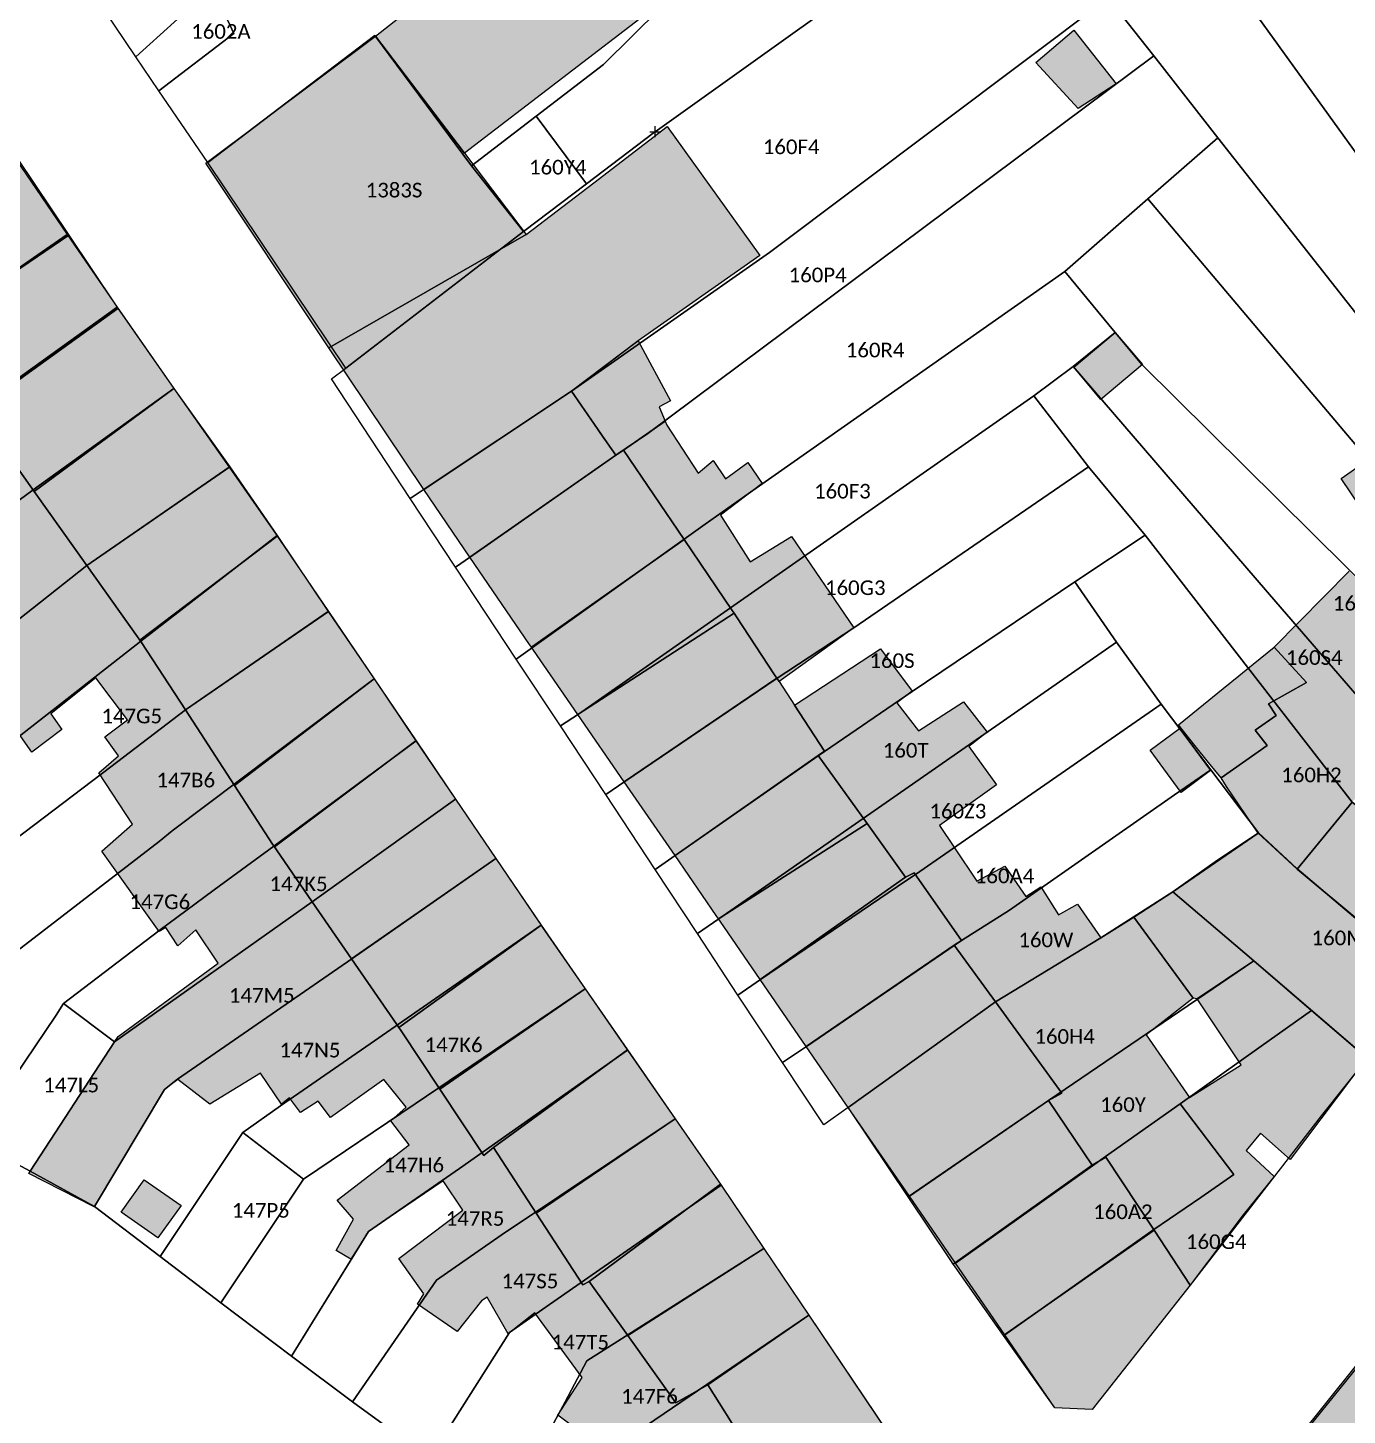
# Model space of a CAD drawing. Header units: metres. Extents: x 113120 to 240396, y 120329 to 242116.
# Drawn here: x 113367.5 to 113439.7, y 121585.9 to 121661.8 of the extents above; entities that cross this region are included whole.
import ezdxf

# ---------------------------------------------------------------- set-up
doc = ezdxf.new("R2010")
doc.units = ezdxf.units.M
doc.header["$LTSCALE"] = 3
doc.header["$PDMODE"] = 2
doc.header["$PDSIZE"] = 0.3
for name, color, linetype, lineweight in [('Bpn_CaPa', 78, 'Continuous', 0), ('Bpn_ReBu', 4, 'Continuous', 0), ('Bpt_CaNu', 7, 'Continuous', 0), ('Bpt_PrSt', 7, 'Continuous', 0), ('Hachure bâtiment', 11, 'Continuous', 0)]:
    doc.layers.add(name, color=color, linetype=linetype, lineweight=lineweight)
doc.styles.add('Legend', font='')
doc.styles.get('Legend').set_extended_font_data('Calibri')

msp = doc.modelspace()

# ---------------------------------------------------------------- hatches: boundary and pattern name
at = {"layer": 'Hachure bâtiment'}
h = msp.add_hatch(color=256, dxfattribs=at)
h.dxf.hatch_style = 1
h.paths.add_polyline_path([(113330.52, 121692.078), (113332.71, 121688.907), (113335.268, 121685.201), (113338.167, 121681.001), (113340.644, 121677.331), (113342.217, 121675.001), (113343.235, 121673.485), (113345.834, 121669.618), (113345.45, 121669.351), (113348.238, 121665.32), (113350.636, 121661.852), (113352.85, 121658.651), (113354.993, 121655.497), (113357.077, 121652.429), (113359.167, 121649.351), (113359.255, 121649.221), (113359.379, 121649.033), (113361.953, 121645.103), (113364.573, 121641.103), (113364.739, 121640.854), (113367.9, 121636.418), (113370.783, 121632.368), (113373.558, 121628.471), (113373.688, 121628.288), (113373.77, 121628.162), (113376.172, 121624.471), (113378.864, 121620.332), (113380.945, 121617.135), (113381.045, 121616.981), (113381.151, 121616.826), (113383.113, 121613.981), (113385.266, 121610.85), (113387.728, 121607.271), (113387.84, 121607.107), (113387.965, 121606.919), (113390.084, 121603.734), (113392.5, 121600.101), (113393.017, 121600.534), (113395.355, 121596.955), (113397.917, 121593.034), (113398.25, 121593.218), (113400.369, 121590.252), (113403, 121586.568), (113404.75, 121587.568), (113406.698, 121584.467), (113403.917, 121582.151), (113400.934, 121585.034), (113399.934, 121583.368), (113396.534, 121585.901), (113397.867, 121587.968), (113395.284, 121591.501), (113393.817, 121590.351), (113392.684, 121592.351), (113392.367, 121592.151), (113391.034, 121590.468), (113388.867, 121591.968), (113389.217, 121592.534), (113387.85, 121594.468), (113391.35, 121597.118), (113390.267, 121598.718), (113386.184, 121595.951), (113385.217, 121594.434), (113384.417, 121594.901), (113385.367, 121596.618), (113384.467, 121597.651), (113388.417, 121600.684), (113387.409, 121602.001), (113388.25, 121602.751), (113387.017, 121604.251), (113384.117, 121602.184), (113383.434, 121603.068), (113382.467, 121602.451), (113381.867, 121603.251), (113381.434, 121602.901), (113380.284, 121604.601), (113377.5, 121602.901), (113375.75, 121604.251), (113375.034, 121603.718), (113371.184, 121597.301), (113367.6, 121599.118), (113372.303, 121606.316), (113372.5, 121606.618), (113377.967, 121610.618), (113376.75, 121612.451), (113375.75, 121611.568), (113375.1, 121612.568), (113374.743, 121612.352), (113371.6, 121616.751), (113373.284, 121618.218), (113371.434, 121621.034), (113372.517, 121621.951), (113371.767, 121623.001), (113373, 121623.934), (113371.267, 121626.218), (113368.817, 121624.251), (113369.417, 121623.401), (113367.767, 121622.151), (113364.241, 121627.167), (113367.134, 121629.401), (113365.85, 121631.318), (113360.884, 121627.784), (113359.1, 121630.351), (113363.017, 121632.934), (113362.367, 121633.934), (113363.767, 121634.901), (113362.817, 121636.151), (113359.184, 121633.951), (113357.763, 121636.281), (113356.867, 121637.751), (113360.017, 121640.018), (113361, 121638.684), (113361.634, 121639.151), (113359.067, 121643.018), (113357, 121641.868), (113354.5, 121645.951), (113351.267, 121643.901), (113350.417, 121645.251), (113349.417, 121644.618), (113348.267, 121646.568), (113345.584, 121644.501), (113344.7, 121645.934), (113346.067, 121646.801), (113345.784, 121647.151), (113347.217, 121648.184), (113346.167, 121649.684), (113345.2, 121648.951), (113343.834, 121651.051), (113347.267, 121653.368), (113346.694, 121654.402), (113349.067, 121656.234), (113348.017, 121657.651), (113342.767, 121654.201), (113341.767, 121655.701), (113337.45, 121653.268), (113335.317, 121656.234), (113337.917, 121658.151), (113335.589, 121662.276), (113335.822, 121662.454), (113337.667, 121663.868), (113333.309, 121671.193), (113335.167, 121672.051), (113336.976, 121669.013), (113338.134, 121667.068), (113339.95, 121668.551), (113339.067, 121670.351), (113339.917, 121670.901), (113338.767, 121672.801), (113337, 121671.501), (113335.667, 121673.792), (113332.667, 121672.134), (113331.217, 121674.684), (113329.767, 121673.751), (113329.334, 121674.501), (113328.45, 121673.818), (113330.75, 121670.001), (113329.552, 121669.563), (113329.2, 121669.434), (113330.167, 121667.618), (113328.7, 121667.068), (113327.95, 121669.018), (113327.617, 121668.901), (113326.217, 121671.768), (113324.2, 121669.318), (113325.317, 121667.118), (113322.067, 121664.751), (113320.334, 121662.451), (113321.25, 121660.984), (113319.75, 121659.843), (113319.117, 121660.951), (113317.95, 121659.868), (113316.534, 121662.201), (113314.017, 121659.668), (113312.632, 121661.354), (113312.735, 121661.5), (113312.865, 121661.684), (113315.617, 121665.568), (113315.2, 121665.934), (113317.636, 121669.432), (113320.017, 121672.851), (113320.417, 121672.601), (113322.167, 121675.001), (113323.508, 121676.845), (113325.69, 121679.846), (113326.885, 121681.49), (113327.582, 121680.35), (113328.667, 121678.718), (113331.784, 121680.701), (113330.823, 121682.188), (113331.053, 121682.348), (113331.285, 121682.538), (113331.667, 121682.851), (113330.867, 121684.051), (113329.734, 121683.251), (113328.934, 121684.618), (113331.784, 121686.501), (113330.849, 121687.9), (113329.467, 121690.035), (113329.467, 121691.318), (113330.435, 121692.202)])
h = msp.add_hatch(color=256, dxfattribs=at)
h.dxf.hatch_style = 1
h.paths.add_polyline_path([(113401.034, 121662.268), (113391.434, 121654.918), (113386.566, 121661.309), (113396.084, 121668.801)], flags=17)
h = msp.add_hatch(color=256, dxfattribs=at)
h.dxf.hatch_style = 1
h.paths.add_polyline_path([(113394.806, 121650.461), (113384.026, 121644.278), (113377.282, 121654.363), (113386.566, 121661.309), (113391.434, 121654.918), (113392.972, 121652.885)], flags=17)
h = msp.add_hatch(color=256, dxfattribs=at)
h.dxf.hatch_style = 1
h.paths.add_polyline_path([(113427.084, 121658.701), (113425, 121657.351), (113422.684, 121659.868), (113424.767, 121661.651)])
h = msp.add_hatch(color=256, dxfattribs=at)
h.dxf.hatch_style = 1
h.paths.add_polyline_path([(113407.59, 121649.323), (113400.931, 121644.661), (113397.284, 121641.901), (113389.205, 121636.532), (113384.026, 121644.278), (113394.806, 121650.461), (113398.503, 121653.295), (113402.52, 121656.375)])
h = msp.add_hatch(color=256, dxfattribs=at)
h.dxf.hatch_style = 1
h.paths.add_polyline_path([(113369.798, 121650.432), (113361.953, 121645.103), (113359.379, 121649.033), (113359.255, 121649.221), (113366.968, 121654.652)], flags=17)
h = msp.add_hatch(color=256, dxfattribs=at)
h.dxf.hatch_style = 1
h.paths.add_polyline_path([(113372.358, 121646.614), (113372.484, 121646.427), (113364.739, 121640.854), (113364.573, 121641.103), (113361.953, 121645.103), (113369.798, 121650.432)], flags=17)
h = msp.add_hatch(color=256, dxfattribs=at)
h.dxf.hatch_style = 1
h.paths.add_polyline_path([(113457.817, 121646.201), (113460.434, 121643.201), (113458.406, 121639.413), (113457.167, 121640.401), (113453.617, 121636.201), (113453.284, 121636.501), (113450.435, 121632.933), (113448.065, 121629.965), (113447.953, 121629.824), (113447.805, 121629.654), (113445.275, 121626.741), (113442.084, 121623.068), (113442.667, 121622.668), (113439.994, 121619.423), (113436.984, 121615.768), (113434.842, 121617.734), (113433.122, 121620.288), (113432.817, 121620.751), (113435.334, 121622.518), (113434.684, 121623.368), (113435.834, 121624.168), (113435.417, 121624.801), (113437.484, 121625.968), (113435.717, 121627.901), (113439.817, 121632.051), (113440.284, 121631.601), (113441.434, 121632.968), (113440.384, 121634.251), (113441.017, 121634.718), (113439.384, 121637.118), (113440.784, 121638.118), (113440.217, 121638.818), (113441.834, 121640.018), (113446.234, 121635.051), (113447.534, 121636.451), (113444.387, 121640.84), (113444.367, 121640.868), (113448.034, 121644.201), (113449.634, 121641.851), (113454.717, 121645.668), (113453.967, 121646.718), (113456.334, 121648.751)])
h = msp.add_hatch(color=256, dxfattribs=at)
h.dxf.hatch_style = 1
h.paths.add_polyline_path([(113372.587, 121646.279), (113375.548, 121642.049), (113367.9, 121636.418), (113364.739, 121640.854), (113372.484, 121646.427)], flags=17)
h = msp.add_hatch(color=256, dxfattribs=at)
h.dxf.hatch_style = 1
h.paths.add_polyline_path([(113428.517, 121643.351), (113426.234, 121641.451), (113424.767, 121643.218), (113427.034, 121645.118)])
h = msp.add_hatch(color=256, dxfattribs=at)
h.dxf.hatch_style = 1
h.paths.add_polyline_path([(113399.028, 121639.393), (113398.515, 121640.131), (113397.284, 121641.901), (113400.685, 121644.474), (113400.931, 121644.661), (113402.702, 121641.37), (113402.094, 121641.043), (113402.417, 121640.256), (113400.134, 121638.668), (113400.041, 121638.608), (113399.717, 121638.401), (113399.115, 121639.267)], flags=17)
h = msp.add_hatch(color=256, dxfattribs=at)
h.dxf.hatch_style = 1
h.paths.add_polyline_path([(113378.56, 121637.746), (113370.783, 121632.368), (113367.9, 121636.418), (113375.548, 121642.049)], flags=17)
h = msp.add_hatch(color=256, dxfattribs=at)
h.dxf.hatch_style = 1
h.paths.add_polyline_path([(113399.115, 121639.267), (113399.717, 121638.401), (113391.722, 121632.822), (113389.205, 121636.532), (113397.284, 121641.901)], flags=17)
h = msp.add_hatch(color=256, dxfattribs=at)
h.dxf.hatch_style = 1
h.paths.add_polyline_path([(113402.499, 121640.042), (113404.217, 121637.418), (113405.034, 121638.101), (113405.717, 121637.101), (113406.934, 121638.001), (113407.717, 121636.851), (113405.434, 121635.118), (113407.067, 121632.568), (113409.317, 121633.951), (113412.734, 121628.951), (113408.64, 121626.022), (113408.521, 121626.204), (113408.397, 121626.392), (113406.317, 121629.564), (113406.194, 121629.752), (113406.085, 121629.911), (113403.445, 121633.797), (113400.134, 121638.668), (113402.417, 121640.256)])
h = msp.add_hatch(color=256, dxfattribs=at)
h.dxf.hatch_style = 1
h.paths.add_polyline_path([(113403.445, 121633.797), (113395.097, 121627.907), (113395, 121628.049), (113391.722, 121632.822), (113399.717, 121638.401), (113400.134, 121638.668)], flags=17)
h = msp.add_hatch(color=256, dxfattribs=at)
h.dxf.hatch_style = 1
h.paths.add_polyline_path([(113381.098, 121634.123), (113381.2, 121633.976), (113373.688, 121628.288), (113373.558, 121628.471), (113370.783, 121632.368), (113378.56, 121637.746)], flags=17)
h = msp.add_hatch(color=256, dxfattribs=at)
h.dxf.hatch_style = 1
h.paths.add_polyline_path([(113381.326, 121633.789), (113383.992, 121629.857), (113376.172, 121624.471), (113373.77, 121628.162), (113373.688, 121628.288), (113381.2, 121633.976)], flags=17)
h = msp.add_hatch(color=256, dxfattribs=at)
h.dxf.hatch_style = 1
h.paths.add_polyline_path([(113406.085, 121629.911), (113406.194, 121629.752), (113397.637, 121624.219), (113395.212, 121627.739), (113395.097, 121627.907), (113403.445, 121633.797)], flags=17)
h = msp.add_hatch(color=256, dxfattribs=at)
h.dxf.hatch_style = 1
h.paths.add_polyline_path([(113386.494, 121626.164), (113378.864, 121620.332), (113376.172, 121624.471), (113383.992, 121629.857)], flags=17)
h = msp.add_hatch(color=256, dxfattribs=at)
h.dxf.hatch_style = 1
h.paths.add_polyline_path([(113406.317, 121629.564), (113408.397, 121626.392), (113408.521, 121626.204), (113400.178, 121620.53), (113397.637, 121624.219), (113406.194, 121629.752)])
h = msp.add_hatch(color=256, dxfattribs=at)
h.dxf.hatch_style = 1
h.paths.add_polyline_path([(113415.917, 121625.501), (113415.084, 121624.851), (113416.267, 121623.318), (113418.734, 121624.918), (113420.017, 121623.251), (113419.017, 121622.468), (113420.534, 121620.368), (113417.417, 121618.151), (113418.235, 121616.934), (113419.467, 121615.101), (113420.984, 121615.918), (113422.134, 121614.268), (113422.967, 121614.801), (113423.934, 121613.268), (113424.967, 121613.851), (113426.234, 121612.001), (113428.042, 121613.134), (113431.284, 121608.701), (113428.717, 121606.701), (113431.084, 121603.268), (113433.917, 121605.068), (113431.517, 121608.668), (113434.608, 121610.739), (113440.788, 121605.45), (113436.595, 121599.888), (113434.984, 121601.318), (113434.184, 121600.368), (113435.717, 121598.951), (113434.034, 121596.851), (113431.134, 121593.018), (113429.159, 121596.012), (113426.517, 121600.018), (113425.767, 121599.568), (113423.384, 121603.101), (113424.117, 121603.518), (113420.481, 121608.499), (113418.217, 121611.601), (113418.617, 121611.851), (113416.034, 121615.568), (113415.567, 121615.318), (113413.455, 121618.254), (113410.784, 121621.968), (113411.134, 121622.218), (113409.485, 121624.734), (113414.184, 121627.818)])
h = msp.add_hatch(color=256, dxfattribs=at)
h.dxf.hatch_style = 1
h.paths.add_polyline_path([(113435.417, 121624.801), (113435.834, 121624.168), (113434.684, 121623.368), (113435.334, 121622.518), (113432.817, 121620.751), (113432.139, 121621.597), (113431.392, 121622.528), (113430.487, 121623.655), (113432.941, 121625.647), (113433.782, 121626.329), (113434.191, 121626.662), (113435.717, 121627.901), (113437.484, 121625.968)])
h = msp.add_hatch(color=256, dxfattribs=at)
h.dxf.hatch_style = 1
h.paths.add_polyline_path([(113388.784, 121622.784), (113381.045, 121616.981), (113380.945, 121617.135), (113378.864, 121620.332), (113386.494, 121626.164)], flags=17)
h = msp.add_hatch(color=256, dxfattribs=at)
h.dxf.hatch_style = 1
h.paths.add_polyline_path([(113408.64, 121626.022), (113409.485, 121624.734), (113411.134, 121622.218), (113410.784, 121621.968), (113402.952, 121616.502), (113400.178, 121620.53), (113408.521, 121626.204)])
h = msp.add_hatch(color=256, dxfattribs=at)
h.dxf.hatch_style = 1
h.paths.add_polyline_path([(113432.243, 121621.15), (113430.634, 121619.951), (113428.934, 121622.268), (113430.543, 121623.45)], flags=17)
h = msp.add_hatch(color=256, dxfattribs=at)
h.dxf.hatch_style = 1
h.paths.add_polyline_path([(113390.952, 121619.585), (113383.113, 121613.981), (113381.151, 121616.826), (113381.045, 121616.981), (113388.784, 121622.784)], flags=17)
h = msp.add_hatch(color=256, dxfattribs=at)
h.dxf.hatch_style = 1
h.paths.add_polyline_path([(113480.617, 121608.868), (113482.084, 121609.818), (113480.534, 121612.351), (113481.284, 121612.768), (113479.517, 121615.468), (113480.567, 121616.151), (113485.474, 121608.185), (113482.469, 121606.219), (113481.615, 121608.274)], flags=16)
h.paths.add_polyline_path([(113491.667, 121607.118), (113488.967, 121605.551), (113490.067, 121603.851), (113488.667, 121603.001), (113480.567, 121616.151), (113479.517, 121615.468), (113481.284, 121612.768), (113480.534, 121612.351), (113482.084, 121609.818), (113480.617, 121608.868), (113480.434, 121609.318), (113478.967, 121608.301), (113479.834, 121606.668), (113478.234, 121605.618), (113475.984, 121608.968), (113474.267, 121606.818), (113476.567, 121603.468), (113473.531, 121600.722), (113472.734, 121600.001), (113471.667, 121601.201), (113470.384, 121602.168), (113470.084, 121601.518), (113468.984, 121602.468), (113467.834, 121600.801), (113469.334, 121599.918), (113472.834, 121594.018), (113471.517, 121593.101), (113470.367, 121595.001), (113467.617, 121593.251), (113463.388, 121590.246), (113463.184, 121590.101), (113461.117, 121593.268), (113457.717, 121588.651), (113458.934, 121587.551), (113460.217, 121585.618), (113456.884, 121582.868), (113455.034, 121585.701), (113454.167, 121586.851), (113450.484, 121584.301), (113446.184, 121587.918), (113445.084, 121587.318), (113446.367, 121585.551), (113444.317, 121584.318), (113446.155, 121581.554), (113448.984, 121577.301), (113451.817, 121579.001), (113454.267, 121575.151), (113447.2, 121570.168), (113444.683, 121573.933), (113441.817, 121578.218), (113437.066, 121584.693), (113444.666, 121594.175), (113452.567, 121587.818), (113455.034, 121590.818), (113458.771, 121595.364), (113461.819, 121599.07), (113461.941, 121599.219), (113462.076, 121599.399), (113464.914, 121603.186), (113467.584, 121606.751), (113468.267, 121606.268), (113470.434, 121609.868), (113462.659, 121615.947), (113465.272, 121619.456), (113473.067, 121613.118), (113475.666, 121616.385), (113478.369, 121619.783), (113480.814, 121622.856)])
h = msp.add_hatch(color=256, dxfattribs=at)
h.dxf.hatch_style = 1
h.paths.add_polyline_path([(113413.455, 121618.254), (113405.338, 121613.037), (113405.21, 121613.223), (113402.952, 121616.502), (113410.784, 121621.968)])
h = msp.add_hatch(color=256, dxfattribs=at)
h.dxf.hatch_style = 1
h.paths.add_polyline_path([(113393.153, 121616.337), (113385.266, 121610.85), (113383.113, 121613.981), (113390.952, 121619.585)], flags=17)
h = msp.add_hatch(color=256, dxfattribs=at)
h.dxf.hatch_style = 1
h.paths.add_polyline_path([(113447.571, 121613.414), (113444.717, 121610.001), (113444.376, 121609.593), (113436.984, 121615.768), (113439.994, 121619.423)])
h = msp.add_hatch(color=256, dxfattribs=at)
h.dxf.hatch_style = 1
h.paths.add_polyline_path([(113415.567, 121615.318), (113407.613, 121609.731), (113405.423, 121612.913), (113405.338, 121613.037), (113413.455, 121618.254)])
h = msp.add_hatch(color=256, dxfattribs=at)
h.dxf.hatch_style = 1
h.paths.add_polyline_path([(113436.984, 121615.768), (113444.376, 121609.593), (113440.788, 121605.45), (113434.608, 121610.739), (113430.188, 121614.522), (113434.842, 121617.734)])
h = msp.add_hatch(color=256, dxfattribs=at)
h.dxf.hatch_style = 1
h.paths.add_polyline_path([(113395.499, 121612.876), (113395.625, 121612.69), (113387.84, 121607.107), (113387.728, 121607.271), (113385.266, 121610.85), (113393.153, 121616.337)], flags=17)
h = msp.add_hatch(color=256, dxfattribs=at)
h.dxf.hatch_style = 1
h.paths.add_polyline_path([(113418.617, 121611.851), (113418.217, 121611.601), (113410.134, 121606.068), (113407.613, 121609.731), (113415.567, 121615.318), (113416.034, 121615.568)])
h = msp.add_hatch(color=256, dxfattribs=at)
h.dxf.hatch_style = 1
h.paths.add_polyline_path([(113431.284, 121608.701), (113428.042, 121613.134), (113430.188, 121614.522), (113434.608, 121610.739), (113431.517, 121608.668)], flags=17)
h = msp.add_hatch(color=256, dxfattribs=at)
h.dxf.hatch_style = 1
h.paths.add_polyline_path([(113395.711, 121612.567), (113398.033, 121609.217), (113390.084, 121603.734), (113387.965, 121606.919), (113387.84, 121607.107), (113395.625, 121612.69)], flags=17)
h = msp.add_hatch(color=256, dxfattribs=at)
h.dxf.hatch_style = 1
h.paths.add_polyline_path([(113420.481, 121608.499), (113412.43, 121602.731), (113412.302, 121602.917), (113410.134, 121606.068), (113418.217, 121611.601)], flags=17)
h = msp.add_hatch(color=256, dxfattribs=at)
h.dxf.hatch_style = 1
h.paths.add_polyline_path([(113400.353, 121605.871), (113393.017, 121600.534), (113392.5, 121600.101), (113390.084, 121603.734), (113398.033, 121609.217)], flags=17)
h = msp.add_hatch(color=256, dxfattribs=at)
h.dxf.hatch_style = 1
h.paths.add_polyline_path([(113424.117, 121603.518), (113423.384, 121603.101), (113415.703, 121597.836), (113412.514, 121602.606), (113412.43, 121602.731), (113420.481, 121608.499)], flags=17)
h = msp.add_hatch(color=256, dxfattribs=at)
h.dxf.hatch_style = 1
h.paths.add_polyline_path([(113402.967, 121602.101), (113395.355, 121596.955), (113393.017, 121600.534), (113400.353, 121605.871)], flags=17)
h = msp.add_hatch(color=256, dxfattribs=at)
h.dxf.hatch_style = 1
h.paths.add_polyline_path([(113425.767, 121599.568), (113418.157, 121594.167), (113418.032, 121594.354), (113415.703, 121597.836), (113423.384, 121603.101)], flags=17)
h = msp.add_hatch(color=256, dxfattribs=at)
h.dxf.hatch_style = 1
h.paths.add_polyline_path([(113405.317, 121598.713), (113405.445, 121598.528), (113398.25, 121593.218), (113397.917, 121593.034), (113395.355, 121596.955), (113402.967, 121602.101)], flags=17)
h = msp.add_hatch(color=256, dxfattribs=at)
h.dxf.hatch_style = 1
h.paths.add_polyline_path([(113429.159, 121596.012), (113420.927, 121590.26), (113418.267, 121594.009), (113418.157, 121594.167), (113425.767, 121599.568), (113426.517, 121600.018)])
h = msp.add_hatch(color=256, dxfattribs=at)
h.dxf.hatch_style = 1
h.paths.add_polyline_path([(113375.934, 121597.368), (113374.667, 121595.601), (113372.667, 121597.001), (113373.917, 121598.768)], flags=17)
h = msp.add_hatch(color=256, dxfattribs=at)
h.dxf.hatch_style = 1
h.paths.add_polyline_path([(113405.557, 121598.363), (113407.811, 121595.013), (113400.369, 121590.252), (113398.25, 121593.218), (113405.445, 121598.528)])
h = msp.add_hatch(color=256, dxfattribs=at)
h.dxf.hatch_style = 1
h.paths.add_polyline_path([(113431.134, 121593.018), (113425.767, 121586.218), (113423.734, 121586.301), (113420.927, 121590.26), (113429.159, 121596.012)])
h = msp.add_hatch(color=256, dxfattribs=at)
h.dxf.hatch_style = 1
h.paths.add_polyline_path([(113410.265, 121591.366), (113404.75, 121587.568), (113403, 121586.568), (113400.369, 121590.252), (113407.811, 121595.013)])
h = msp.add_hatch(color=256, dxfattribs=at)
h.dxf.hatch_style = 1
h.paths.add_polyline_path([(113414.784, 121584.651), (113415.126, 121584.162), (113409.567, 121579.901), (113406.698, 121584.467), (113404.75, 121587.568), (113410.265, 121591.366)])

# ---------------------------------------------------------------- linework, layer by layer
at = {"layer": 'Bpn_CaPa'}
for points in [[(113430.306, 121683.664), (113433.754, 121686.232), (113455.435, 121652.35), (113460.118, 121645.15), (113463.918, 121641.85), (113467.736, 121638.622), (113464.49, 121634.567), (113461.225, 121630.55), (113453.285, 121636.5), (113449.635, 121641.85), (113429.114, 121670.306), (113426.688, 121673.67), (113431.964, 121677.425), (113428.744, 121682.497), (113430.306, 121683.664)], [(113377.398, 121654.412), (113374.717, 121658.331), (113378.828, 121661.459), (113377.656, 121663.998), (113386.572, 121670.863), (113388.178, 121672.099), (113388.008, 121674.292), (113392.488, 121677.489), (113393.259, 121676.377), (113396.602, 121671.324), (113399.387, 121667.051), (113402.153, 121662.844), (113399.041, 121659.768), (113395.364, 121656.935), (113391.828, 121654.232), (113391.342, 121654.861), (113386.535, 121661.35), (113377.398, 121654.412)], [(113377.656, 121663.998), (113373.467, 121660.188), (113368.798, 121667.129), (113368.928, 121667.219), (113368.868, 121667.299), (113375.158, 121672.519), (113379.898, 121676.394), (113383.748, 121671.619), (113376.768, 121665.919), (113377.656, 121663.998)], [(113426.635, 121663.417), (113408.128, 121649.476), (113397.285, 121641.9), (113389.227, 121636.545), (113388.466, 121636.039), (113384.157, 121642.567), (113384.938, 121643.165), (113394.669, 121650.625), (113398.108, 121653.236), (113401.758, 121656.006), (113401.868, 121656.09), (113417.879, 121667.523), (113419.56, 121668.639), (113426.688, 121673.67), (113429.114, 121670.306), (113424.168, 121666.567), (113426.635, 121663.417)], [(113395.364, 121656.935), (113399.041, 121659.768), (113402.153, 121662.844), (113406.217, 121665.811), (113412.937, 121670.719), (113414.418, 121671.8), (113415.42, 121672.554), (113416.322, 121673.226), (113419.56, 121668.639), (113417.879, 121667.523), (113401.868, 121656.09), (113401.758, 121656.006), (113398.108, 121653.236), (113395.364, 121656.935)], [(113429.135, 121660.233), (113426.635, 121663.417), (113424.168, 121666.567), (113429.114, 121670.306), (113449.635, 121641.85), (113453.285, 121636.5), (113461.225, 121630.55), (113458.258, 121626.898), (113450.436, 121632.932), (113446.92, 121637.53), (113444.368, 121640.867), (113432.646, 121655.756), (113429.135, 121660.233)], [(113373.467, 121660.188), (113377.656, 121663.998), (113378.828, 121661.459), (113374.717, 121658.331), (113373.467, 121660.188)], [(113429.135, 121660.233), (113401.472, 121639.595), (113399.718, 121638.4), (113391.762, 121632.849), (113390.947, 121632.28), (113388.466, 121636.039), (113389.227, 121636.545), (113397.285, 121641.9), (113408.128, 121649.476), (113426.635, 121663.417), (113429.135, 121660.233)], [(113377.398, 121654.412), (113386.535, 121661.35), (113391.342, 121654.861), (113391.828, 121654.232), (113394.669, 121650.625), (113384.938, 121643.165), (113377.398, 121654.412)], [(113429.135, 121660.233), (113432.646, 121655.756), (113428.813, 121652.413), (113424.268, 121648.45), (113407.385, 121636.595), (113404.602, 121634.62), (113395.165, 121627.889), (113394.268, 121627.249), (113390.947, 121632.28), (113391.762, 121632.849), (113399.718, 121638.4), (113401.472, 121639.595), (113429.135, 121660.233)], [(113394.669, 121650.625), (113391.828, 121654.232), (113395.364, 121656.935), (113398.108, 121653.236), (113394.669, 121650.625)], [(113432.646, 121655.756), (113444.368, 121640.867), (113446.92, 121637.53), (113450.436, 121632.932), (113458.258, 121626.898), (113455.583, 121623.608), (113447.972, 121629.847), (113445.964, 121632.188), (113442.415, 121636.325), (113428.813, 121652.413), (113432.646, 121655.756)], [(113369.711, 121650.474), (113361.954, 121645.102), (113358.403, 121642.748), (113336.518, 121628.317), (113335.143, 121626.152), (113330.703, 121629.005), (113332.018, 121631.1), (113355.7, 121647.06), (113366.889, 121654.597), (113369.711, 121650.474)], [(113427.035, 121645.117), (113424.268, 121648.45), (113428.813, 121652.413), (113442.415, 121636.325), (113445.964, 121632.188), (113447.972, 121629.847), (113455.583, 121623.608), (113453.149, 121620.612), (113445.276, 121626.74), (113428.501, 121643.333), (113427.035, 121645.117)], [(113369.711, 121650.474), (113372.448, 121646.496), (113364.685, 121640.933), (113357.768, 121636.283), (113341.384, 121625.653), (113335.568, 121616.754), (113330.923, 121619.399), (113335.143, 121626.152), (113336.518, 121628.317), (113358.403, 121642.748), (113361.954, 121645.102), (113369.711, 121650.474)], [(113394.268, 121627.249), (113395.165, 121627.889), (113404.602, 121634.62), (113407.385, 121636.595), (113424.268, 121648.45), (113427.035, 121645.117), (113424.721, 121643.256), (113422.585, 121641.65), (113405.989, 121630.048), (113397.669, 121624.239), (113396.681, 121623.594), (113394.268, 121627.249)], [(113347.83, 121621.679), (113340.987, 121613.675), (113339.073, 121614.716), (113335.568, 121616.754), (113341.384, 121625.653), (113357.768, 121636.283), (113364.685, 121640.933), (113372.448, 121646.496), (113375.547, 121642.048), (113367.84, 121636.501), (113363.038, 121632.965), (113359.964, 121630.686), (113347.83, 121621.679)], [(113427.035, 121645.117), (113428.501, 121643.333), (113445.276, 121626.74), (113453.149, 121620.612), (113450.147, 121616.919), (113442.668, 121622.667), (113442.11, 121623.096), (113440.138, 121625.38), (113435.814, 121630.389), (113424.721, 121643.256), (113427.035, 121645.117)], [(113422.585, 121641.65), (113424.721, 121643.256), (113435.814, 121630.389), (113440.138, 121625.38), (113442.11, 121623.096), (113442.668, 121622.667), (113450.147, 121616.919), (113447.405, 121613.545), (113439.995, 121619.422), (113428.668, 121634.017), (113425.568, 121637.767), (113422.585, 121641.65)], [(113347.83, 121621.679), (113359.964, 121630.686), (113363.038, 121632.965), (113367.84, 121636.501), (113375.547, 121642.048), (113378.596, 121637.77), (113370.784, 121632.367), (113353.122, 121618.408), (113347.83, 121621.679)], [(113399.16, 121619.837), (113396.681, 121623.594), (113397.669, 121624.239), (113405.989, 121630.048), (113422.585, 121641.65), (113425.568, 121637.767), (113412.735, 121628.967), (113408.482, 121626.176), (113400.203, 121620.546), (113399.16, 121619.837)], [(113352.202, 121607.539), (113347.525, 121610.072), (113353.122, 121618.408), (113370.784, 121632.367), (113378.596, 121637.77), (113381.183, 121633.999), (113373.731, 121628.235), (113357.768, 121615.75), (113352.202, 121607.539)], [(113424.818, 121631.467), (113415.928, 121625.485), (113410.785, 121621.967), (113402.969, 121616.513), (113401.864, 121615.741), (113399.16, 121619.837), (113400.203, 121620.546), (113408.482, 121626.176), (113412.735, 121628.967), (113425.568, 121637.767), (113428.668, 121634.017), (113424.818, 121631.467)], [(113357.768, 121615.75), (113373.731, 121628.235), (113381.183, 121633.999), (113383.976, 121629.845), (113376.173, 121624.47), (113372.096, 121621.365), (113361.651, 121613.45), (113357.768, 121615.75)], [(113424.818, 121631.467), (113428.668, 121634.017), (113439.995, 121619.422), (113447.405, 121613.545), (113444.233, 121609.642), (113436.958, 121615.79), (113434.866, 121617.752), (113432.25, 121621.192), (113429.535, 121624.783), (113427.095, 121628.175), (113424.818, 121631.467)], [(113424.818, 121631.467), (113427.095, 121628.175), (113413.25, 121618.54), (113405.349, 121613.043), (113404.177, 121612.238), (113401.864, 121615.741), (113402.969, 121616.513), (113410.785, 121621.967), (113415.928, 121625.485), (113424.818, 121631.467)], [(113386.495, 121626.163), (113375.443, 121617.86), (113374.729, 121617.278), (113366.085, 121610.6), (113361.651, 121613.45), (113372.096, 121621.365), (113376.173, 121624.47), (113383.976, 121629.845), (113386.495, 121626.163)], [(113406.396, 121608.875), (113404.177, 121612.238), (113405.349, 121613.043), (113413.25, 121618.54), (113427.095, 121628.175), (113429.535, 121624.783), (113416.101, 121615.471), (113415.624, 121615.162), (113407.619, 121609.734), (113406.396, 121608.875)], [(113361.009, 121602.837), (113366.085, 121610.6), (113374.729, 121617.278), (113375.443, 121617.86), (113386.495, 121626.163), (113388.785, 121622.783), (113381.008, 121617.016), (113377.744, 121614.632), (113374.718, 121612.383), (113369.511, 121608.405), (113369.101, 121607.783), (113364.497, 121600.966), (113361.009, 121602.837)], [(113408.834, 121605.181), (113406.396, 121608.875), (113407.619, 121609.734), (113415.624, 121615.162), (113416.101, 121615.471), (113429.535, 121624.783), (113432.25, 121621.192), (113430.279, 121619.82), (113421.247, 121613.519), (113418.618, 121611.85), (113410.135, 121606.067), (113408.834, 121605.181)], [(113372.303, 121606.315), (113369.511, 121608.405), (113374.718, 121612.383), (113377.744, 121614.632), (113381.008, 121617.016), (113388.785, 121622.783), (113390.953, 121619.584), (113383.113, 121613.98), (113372.303, 121606.315)], [(113412.431, 121602.729), (113411.098, 121601.775), (113408.834, 121605.181), (113410.135, 121606.067), (113418.618, 121611.85), (113421.247, 121613.519), (113430.279, 121619.82), (113432.25, 121621.192), (113434.866, 121617.752), (113432.627, 121616.244), (113430.184, 121614.525), (113426.235, 121612), (113420.482, 121608.498), (113412.431, 121602.729)], [(113367.685, 121599.25), (113372.303, 121606.315), (113383.113, 121613.98), (113390.953, 121619.584), (113393.154, 121616.336), (113385.267, 121610.849), (113375.738, 121604.274), (113375.035, 121603.717), (113371.197, 121597.316), (113367.685, 121599.25)], [(113434.866, 121617.752), (113436.958, 121615.79), (113444.233, 121609.642), (113440.811, 121605.432), (113437.769, 121608.034), (113434.609, 121610.738), (113430.184, 121614.525), (113432.627, 121616.244), (113434.866, 121617.752)], [(113395.625, 121612.689), (113386.508, 121606.372), (113381.37, 121602.817), (113379.321, 121601.366), (113374.785, 121594.574), (113371.197, 121597.316), (113375.035, 121603.717), (113375.738, 121604.274), (113385.267, 121610.849), (113393.154, 121616.336), (113395.625, 121612.689)], [(113412.431, 121602.729), (113420.482, 121608.498), (113426.235, 121612), (113430.184, 121614.525), (113434.609, 121610.738), (113423.385, 121603.1), (113415.768, 121597.879), (113412.431, 121602.729)], [(113379.321, 121601.366), (113381.37, 121602.817), (113386.508, 121606.372), (113395.625, 121612.689), (113398.033, 121609.216), (113388.748, 121602.934), (113382.635, 121598.8), (113379.321, 121601.366)], [(113418.292, 121594.21), (113415.768, 121597.879), (113423.385, 121603.1), (113434.609, 121610.738), (113437.769, 121608.034), (113435.008, 121606.074), (113430.577, 121602.929), (113428.854, 121601.706), (113426.503, 121600.038), (113425.789, 121599.531), (113418.292, 121594.21)], [(113398.033, 121609.216), (113400.354, 121605.87), (113391.157, 121599.39), (113386.185, 121595.95), (113381.97, 121589.126), (113378.113, 121592.038), (113382.635, 121598.8), (113388.748, 121602.934), (113398.033, 121609.216)], [(113372.303, 121606.315), (113367.685, 121599.25), (113364.497, 121600.966), (113369.101, 121607.783), (113369.511, 121608.405), (113372.303, 121606.315)], [(113420.983, 121590.298), (113429.134, 121596.049), (113431.719, 121597.799), (113433.516, 121599.055), (113430.577, 121602.929), (113435.008, 121606.074), (113437.769, 121608.034), (113440.811, 121605.432), (113438.298, 121602.27), (113431.135, 121593.017), (113425.768, 121586.217), (113423.733, 121586.3), (113420.983, 121590.298)], [(113402.968, 121602.1), (113393.451, 121595.743), (113389.913, 121593.278), (113385.32, 121586.626), (113381.97, 121589.126), (113386.185, 121595.95), (113391.157, 121599.39), (113400.354, 121605.87), (113402.968, 121602.1)], [(113418.292, 121594.21), (113425.789, 121599.531), (113426.503, 121600.038), (113428.854, 121601.706), (113430.577, 121602.929), (113433.516, 121599.055), (113431.719, 121597.799), (113429.134, 121596.049), (113420.983, 121590.298), (113418.292, 121594.21)], [(113402.968, 121602.1), (113405.473, 121598.487), (113396.078, 121591.954), (113393.901, 121590.417), (113389.535, 121583.55), (113385.32, 121586.626), (113389.913, 121593.278), (113393.451, 121595.743), (113402.968, 121602.1)], [(113379.321, 121601.366), (113382.635, 121598.8), (113378.113, 121592.038), (113374.785, 121594.574), (113379.321, 121601.366)], [(113393.618, 121580.483), (113389.535, 121583.55), (113393.901, 121590.417), (113396.078, 121591.954), (113405.473, 121598.487), (113407.811, 121595.013), (113398.134, 121588.873), (113396.942, 121586.635), (113393.618, 121580.483)], [(113396.868, 121578.033), (113393.618, 121580.483), (113396.942, 121586.635), (113398.134, 121588.873), (113407.811, 121595.013), (113410.265, 121591.366), (113400.935, 121585.033), (113396.868, 121578.033)], [(113400.935, 121585.033), (113410.265, 121591.366), (113415.125, 121584.161), (113409.568, 121579.9), (113409.134, 121579.406), (113407.939, 121578.08), (113403.918, 121582.15), (113400.935, 121585.033)], [(113431.552, 121571.343), (113429.178, 121574.792), (113430.489, 121576.415), (113441.095, 121589.54), (113442.347, 121591.09), (113446.893, 121587.568), (113450.813, 121584.567), (113446.188, 121581.385), (113441.689, 121578.29), (113433.194, 121572.447), (113431.552, 121571.343)]]:
    msp.add_lwpolyline(points, close=True, dxfattribs=at)
msp.add_lwpolyline([(113353.726, 121581.887), (113331.301, 121609.055), (113339.073, 121614.716), (113340.987, 121613.675), (113340.987, 121613.675), (113347.525, 121610.072), (113352.202, 121607.539), (113361.009, 121602.837), (113364.497, 121600.966), (113367.685, 121599.25), (113371.197, 121597.316), (113374.785, 121594.574), (113378.113, 121592.038), (113381.97, 121589.126), (113385.32, 121586.626), (113389.535, 121583.55)], dxfattribs=at)
at = {"layer": 'Bpn_ReBu'}
for points in [[(113401.034, 121662.268), (113391.434, 121654.918), (113386.566, 121661.309), (113396.084, 121668.801), (113401.034, 121662.268)], [(113394.806, 121650.461), (113384.026, 121644.278), (113377.282, 121654.363), (113386.566, 121661.309), (113391.434, 121654.918), (113392.972, 121652.885), (113394.806, 121650.461)], [(113427.084, 121658.701), (113425, 121657.351), (113422.684, 121659.868), (113424.767, 121661.651), (113427.084, 121658.701)], [(113407.59, 121649.323), (113400.931, 121644.661), (113397.284, 121641.901), (113389.205, 121636.532), (113384.026, 121644.278), (113394.806, 121650.461), (113398.503, 121653.295), (113402.52, 121656.375), (113407.59, 121649.323)], [(113369.798, 121650.432), (113361.953, 121645.103), (113359.379, 121649.033), (113359.255, 121649.221), (113366.968, 121654.652), (113369.798, 121650.432)], [(113372.358, 121646.614), (113372.484, 121646.427), (113364.739, 121640.854), (113364.573, 121641.103), (113361.953, 121645.103), (113369.798, 121650.432), (113372.358, 121646.614)], [(113372.587, 121646.279), (113375.548, 121642.049), (113367.9, 121636.418), (113364.739, 121640.854), (113372.484, 121646.427), (113372.587, 121646.279)], [(113428.517, 121643.351), (113426.234, 121641.451), (113424.767, 121643.218), (113427.034, 121645.118), (113428.517, 121643.351)], [(113399.028, 121639.393), (113398.515, 121640.131), (113397.284, 121641.901), (113400.685, 121644.474), (113400.931, 121644.661), (113402.702, 121641.37), (113402.094, 121641.043), (113402.417, 121640.256), (113400.134, 121638.668), (113400.041, 121638.608), (113399.717, 121638.401), (113399.115, 121639.267), (113399.028, 121639.393)], [(113378.56, 121637.746), (113370.783, 121632.368), (113367.9, 121636.418), (113375.548, 121642.049), (113378.56, 121637.746)], [(113399.115, 121639.267), (113399.717, 121638.401), (113391.722, 121632.822), (113389.205, 121636.532), (113397.284, 121641.901), (113399.115, 121639.267)], [(113402.499, 121640.042), (113404.217, 121637.418), (113405.034, 121638.101), (113405.717, 121637.101), (113406.934, 121638.001), (113407.717, 121636.851), (113405.434, 121635.118), (113407.067, 121632.568), (113409.317, 121633.951), (113412.734, 121628.951), (113408.64, 121626.022), (113408.521, 121626.204), (113408.397, 121626.392), (113406.317, 121629.564), (113406.194, 121629.752), (113406.085, 121629.911), (113403.445, 121633.797), (113400.134, 121638.668), (113402.417, 121640.256), (113402.499, 121640.042)], [(113403.445, 121633.797), (113395.097, 121627.907), (113395, 121628.049), (113391.722, 121632.822), (113399.717, 121638.401), (113400.134, 121638.668), (113403.445, 121633.797)], [(113381.098, 121634.123), (113381.2, 121633.976), (113373.688, 121628.288), (113373.558, 121628.471), (113370.783, 121632.368), (113378.56, 121637.746), (113381.098, 121634.123)], [(113381.326, 121633.789), (113383.992, 121629.857), (113376.172, 121624.471), (113373.77, 121628.162), (113373.688, 121628.288), (113381.2, 121633.976), (113381.326, 121633.789)], [(113406.085, 121629.911), (113406.194, 121629.752), (113397.637, 121624.219), (113395.212, 121627.739), (113395.097, 121627.907), (113403.445, 121633.797), (113406.085, 121629.911)], [(113386.494, 121626.164), (113378.864, 121620.332), (113376.172, 121624.471), (113383.992, 121629.857), (113386.494, 121626.164)], [(113406.317, 121629.564), (113408.397, 121626.392), (113408.521, 121626.204), (113400.178, 121620.53), (113397.637, 121624.219), (113406.194, 121629.752), (113406.317, 121629.564)], [(113415.917, 121625.501), (113415.084, 121624.851), (113416.267, 121623.318), (113418.734, 121624.918), (113420.017, 121623.251), (113419.017, 121622.468), (113420.534, 121620.368), (113417.417, 121618.151), (113418.235, 121616.934), (113419.467, 121615.101), (113420.984, 121615.918), (113422.134, 121614.268), (113422.967, 121614.801), (113423.934, 121613.268), (113424.967, 121613.851), (113426.234, 121612.001), (113428.042, 121613.134), (113431.284, 121608.701), (113428.717, 121606.701), (113431.084, 121603.268), (113433.917, 121605.068), (113431.517, 121608.668), (113434.608, 121610.739), (113440.788, 121605.45), (113436.595, 121599.888), (113434.984, 121601.318), (113434.184, 121600.368), (113435.717, 121598.951), (113434.034, 121596.851), (113431.134, 121593.018), (113429.159, 121596.012), (113426.517, 121600.018), (113425.767, 121599.568), (113423.384, 121603.101), (113424.117, 121603.518), (113420.481, 121608.499), (113418.217, 121611.601), (113418.617, 121611.851), (113416.034, 121615.568), (113415.567, 121615.318), (113413.455, 121618.254), (113410.784, 121621.968), (113411.134, 121622.218), (113409.485, 121624.734), (113414.184, 121627.818), (113415.917, 121625.501)], [(113435.417, 121624.801), (113435.834, 121624.168), (113434.684, 121623.368), (113435.334, 121622.518), (113432.817, 121620.751), (113432.139, 121621.597), (113431.392, 121622.528), (113430.487, 121623.655), (113432.941, 121625.647), (113433.782, 121626.329), (113434.191, 121626.662), (113435.717, 121627.901), (113437.484, 121625.968), (113435.417, 121624.801)], [(113388.784, 121622.784), (113381.045, 121616.981), (113380.945, 121617.135), (113378.864, 121620.332), (113386.494, 121626.164), (113388.784, 121622.784)], [(113408.64, 121626.022), (113409.485, 121624.734), (113411.134, 121622.218), (113410.784, 121621.968), (113402.952, 121616.502), (113400.178, 121620.53), (113408.521, 121626.204), (113408.64, 121626.022)], [(113432.243, 121621.15), (113430.634, 121619.951), (113428.934, 121622.268), (113430.543, 121623.45), (113432.243, 121621.15)], [(113390.952, 121619.585), (113383.113, 121613.981), (113381.151, 121616.826), (113381.045, 121616.981), (113388.784, 121622.784), (113390.952, 121619.585)], [(113413.455, 121618.254), (113405.338, 121613.037), (113405.21, 121613.223), (113402.952, 121616.502), (113410.784, 121621.968), (113413.455, 121618.254)], [(113393.153, 121616.337), (113385.266, 121610.85), (113383.113, 121613.981), (113390.952, 121619.585), (113393.153, 121616.337)], [(113447.571, 121613.414), (113444.717, 121610.001), (113444.376, 121609.593), (113436.984, 121615.768), (113439.994, 121619.423), (113447.571, 121613.414)], [(113415.567, 121615.318), (113407.613, 121609.731), (113405.423, 121612.913), (113405.338, 121613.037), (113413.455, 121618.254), (113415.567, 121615.318)], [(113436.984, 121615.768), (113444.376, 121609.593), (113440.788, 121605.45), (113434.608, 121610.739), (113430.188, 121614.522), (113434.842, 121617.734), (113436.984, 121615.768)], [(113395.499, 121612.876), (113395.625, 121612.69), (113387.84, 121607.107), (113387.728, 121607.271), (113385.266, 121610.85), (113393.153, 121616.337), (113395.499, 121612.876)], [(113418.617, 121611.851), (113418.217, 121611.601), (113410.134, 121606.068), (113407.613, 121609.731), (113415.567, 121615.318), (113416.034, 121615.568), (113418.617, 121611.851)], [(113431.284, 121608.701), (113428.042, 121613.134), (113430.188, 121614.522), (113434.608, 121610.739), (113431.517, 121608.668), (113431.284, 121608.701)], [(113395.711, 121612.567), (113398.033, 121609.217), (113390.084, 121603.734), (113387.965, 121606.919), (113387.84, 121607.107), (113395.625, 121612.69), (113395.711, 121612.567)], [(113420.481, 121608.499), (113412.43, 121602.731), (113412.302, 121602.917), (113410.134, 121606.068), (113418.217, 121611.601), (113420.481, 121608.499)], [(113400.353, 121605.871), (113393.017, 121600.534), (113392.5, 121600.101), (113390.084, 121603.734), (113398.033, 121609.217), (113400.353, 121605.871)], [(113424.117, 121603.518), (113423.384, 121603.101), (113415.703, 121597.836), (113412.514, 121602.606), (113412.43, 121602.731), (113420.481, 121608.499), (113424.117, 121603.518)], [(113402.967, 121602.101), (113395.355, 121596.955), (113393.017, 121600.534), (113400.353, 121605.871), (113402.967, 121602.101)], [(113425.767, 121599.568), (113418.157, 121594.167), (113418.032, 121594.354), (113415.703, 121597.836), (113423.384, 121603.101), (113425.767, 121599.568)], [(113405.317, 121598.713), (113405.445, 121598.528), (113398.25, 121593.218), (113397.917, 121593.034), (113395.355, 121596.955), (113402.967, 121602.101), (113405.317, 121598.713)], [(113429.159, 121596.012), (113420.927, 121590.26), (113418.267, 121594.009), (113418.157, 121594.167), (113425.767, 121599.568), (113426.517, 121600.018), (113429.159, 121596.012)], [(113375.934, 121597.368), (113374.667, 121595.601), (113372.667, 121597.001), (113373.917, 121598.768), (113375.934, 121597.368)], [(113405.557, 121598.363), (113407.811, 121595.013), (113400.369, 121590.252), (113398.25, 121593.218), (113405.445, 121598.528), (113405.557, 121598.363)], [(113431.134, 121593.018), (113425.767, 121586.218), (113423.734, 121586.301), (113420.927, 121590.26), (113429.159, 121596.012), (113431.134, 121593.018)], [(113410.265, 121591.366), (113404.75, 121587.568), (113403, 121586.568), (113400.369, 121590.252), (113407.811, 121595.013), (113410.265, 121591.366)], [(113414.784, 121584.651), (113415.126, 121584.162), (113409.567, 121579.901), (113406.698, 121584.467), (113404.75, 121587.568), (113410.265, 121591.366), (113414.784, 121584.651)]]:
    msp.add_lwpolyline(points, close=True, dxfattribs=at)
for points in [[(113364.739, 121640.854), (113367.9, 121636.418), (113370.783, 121632.368), (113373.558, 121628.471), (113373.688, 121628.288), (113373.77, 121628.162), (113376.172, 121624.471), (113378.864, 121620.332), (113380.945, 121617.135), (113381.045, 121616.981), (113381.151, 121616.826), (113383.113, 121613.981), (113385.266, 121610.85), (113387.728, 121607.271), (113387.84, 121607.107), (113387.965, 121606.919), (113390.084, 121603.734), (113392.5, 121600.101), (113393.017, 121600.534), (113395.355, 121596.955), (113397.917, 121593.034), (113398.25, 121593.218), (113400.369, 121590.252), (113403, 121586.568), (113404.75, 121587.568), (113406.698, 121584.467)], [(113441.017, 121634.718), (113439.384, 121637.118), (113440.784, 121638.118)], [(113439.994, 121619.423), (113436.984, 121615.768), (113434.842, 121617.734), (113433.122, 121620.288), (113432.817, 121620.751), (113435.334, 121622.518), (113434.684, 121623.368), (113435.834, 121624.168), (113435.417, 121624.801), (113437.484, 121625.968), (113435.717, 121627.901), (113439.817, 121632.051)], [(113399.934, 121583.368), (113396.534, 121585.901), (113397.867, 121587.968), (113395.284, 121591.501), (113393.817, 121590.351), (113392.684, 121592.351), (113392.367, 121592.151), (113391.034, 121590.468), (113388.867, 121591.968), (113389.217, 121592.534), (113387.85, 121594.468), (113391.35, 121597.118), (113390.267, 121598.718), (113386.184, 121595.951), (113385.217, 121594.434), (113384.417, 121594.901), (113385.367, 121596.618), (113384.467, 121597.651), (113388.417, 121600.684), (113387.409, 121602.001), (113388.25, 121602.751), (113387.017, 121604.251), (113384.117, 121602.184), (113383.434, 121603.068), (113382.467, 121602.451), (113381.867, 121603.251), (113381.434, 121602.901), (113380.284, 121604.601), (113377.5, 121602.901), (113375.75, 121604.251), (113375.034, 121603.718), (113371.184, 121597.301), (113367.6, 121599.118), (113372.303, 121606.316), (113372.5, 121606.618), (113377.967, 121610.618), (113376.75, 121612.451), (113375.75, 121611.568), (113375.1, 121612.568), (113374.743, 121612.352), (113371.6, 121616.751), (113373.284, 121618.218), (113371.434, 121621.034), (113372.517, 121621.951), (113371.767, 121623.001), (113373, 121623.934), (113371.267, 121626.218), (113368.817, 121624.251), (113369.417, 121623.401), (113367.767, 121622.151), (113364.241, 121627.167)], [(113437.066, 121584.693), (113444.666, 121594.175)]]:
    msp.add_lwpolyline(points, dxfattribs=at)
at = {"layer": 'Bpt_PrSt'}
msp.add_point((113401.868, 121656.09), dxfattribs=at)

# ---------------------------------------------------------------- texts
at = {"layer": 'Bpt_CaNu', "char_height": 0.8, "attachment_point": 7, "style": 'Legend'}
for s, insert in [('1602A', (113376.491, 121661.164)), ('160F4', (113407.754, 121654.855)), ('160Y4', (113394.968, 121653.742)), ('1383S', (113386.033, 121652.487)), ('160P4', (113409.166, 121647.849)), ('160R4', (113412.295, 121643.741)), ('160F3', (113410.556, 121636.022)), ('160G3', (113411.154, 121630.743)), ('160N4', (113438.935, 121629.893)), ('160S', (113413.589, 121626.754)), ('160S4', (113436.366, 121626.924)), ('147G5', (113371.579, 121623.725)), ('160T', (113414.315, 121621.852)), ('147B6', (113374.588, 121620.223)), ('160H2', (113436.111, 121620.505)), ('160Z3', (113416.867, 121618.525)), ('160A4', (113419.351, 121614.982)), ('147K5', (113380.772, 121614.549)), ('147G6', (113373.116, 121613.565)), ('160W', (113421.733, 121611.483)), ('160M4', (113437.768, 121611.592)), ('147M5', (113378.552, 121608.451)), ('160H4', (113422.61, 121606.202)), ('147N5', (113381.317, 121605.456)), ('147K6', (113389.252, 121605.745)), ('147L5', (113368.4, 121603.545)), ('160Y', (113426.204, 121602.474)), ('147H6', (113387.012, 121599.171)), ('147P5', (113378.71, 121596.691)), ('160A2', (113425.824, 121596.614)), ('147R5', (113390.411, 121596.248)), ('160G4', (113430.897, 121594.979)), ('147S5', (113393.465, 121592.826)), ('147T5', (113396.204, 121589.485)), ('147F6', (113400.006, 121586.523))]:
    msp.add_mtext(s, dxfattribs=dict(at, insert=insert))

doc.saveas('drawing.dxf')
